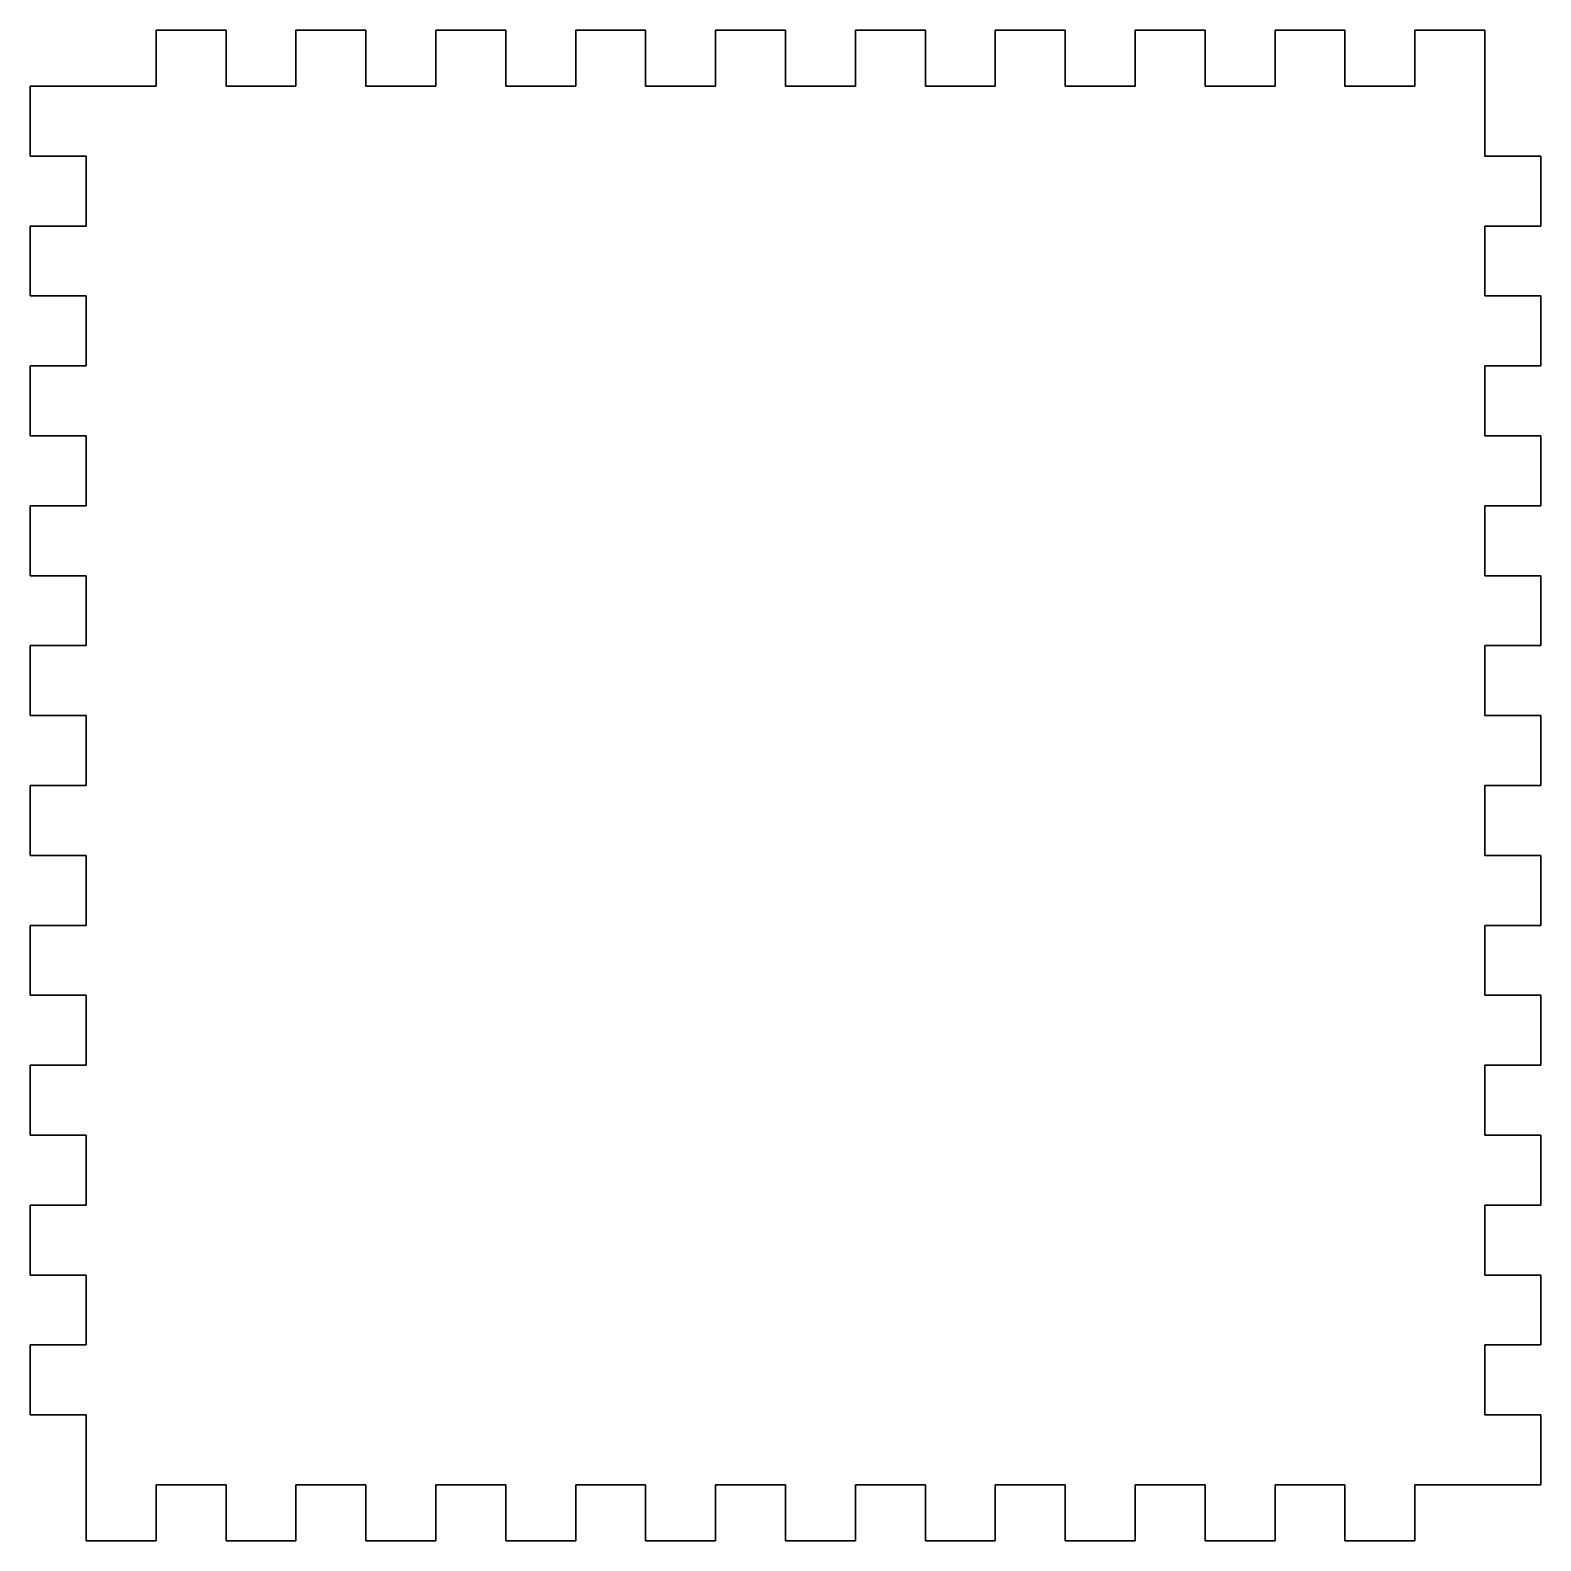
# Model space of a CAD drawing. Header units: millimetres. Extents: x 236 to 344, y -104 to 4.
import ezdxf

# ---------------------------------------------------------------- set-up
doc = ezdxf.new("R2010")
doc.units = ezdxf.units.MM
doc.layers.get('0').update_dxf_attribs({"linetype": 'CONTINUOUS'})

msp = doc.modelspace()

# ---------------------------------------------------------------- linework, layer by layer
for points in [[(236, -55), (240, -55), (240, -60), (236, -60), (236, -65), (240, -65), (240, -70), (236, -70), (236, -75), (240, -75), (240, -80), (236, -80), (236, -85), (240, -85), (240, -90), (236, -90), (236, -95), (240, -95), (240, -104), (245, -104), (245, -100), (250, -100), (250, -104), (255, -104), (255, -100), (260, -100), (260, -104), (265, -104), (265, -100), (270, -100), (270, -104), (275, -104), (275, -100), (280, -100), (280, -104), (285, -104), (285, -100), (290, -100), (290, -104), (295, -104), (295, -100), (300, -100), (300, -104), (305, -104), (305, -100), (310, -100), (310, -104), (315, -104), (315, -100), (320, -100), (320, -104), (325, -104), (325, -100), (330, -100), (330, -104), (335, -104), (335, -100), (344, -100), (344, -95), (340, -95), (340, -90), (344, -90), (344, -85), (340, -85), (340, -80), (344, -80), (344, -75), (340, -75), (340, -70), (344, -70), (344, -65), (340, -65), (340, -60), (344, -60), (344, -55), (340, -55), (340, -50), (344, -50), (344, -45), (340, -45), (340, -40), (344, -40), (344, -35), (340, -35), (340, -30), (344, -30), (344, -25), (340, -25), (340, -20), (344, -20), (344, -15), (340, -15), (340, -10), (344, -10), (344, -5), (340, -5), (340, 4), (335, 4), (335, 0), (330, 0), (330, 4), (325, 4), (325, 0), (320, 0), (320, 4), (315, 4), (315, 0), (310, 0), (310, 4), (305, 4), (305, 0), (300, 0), (300, 4), (295, 4), (295, 0), (290, 0), (290, 4), (285, 4), (285, 0), (280, 0), (280, 4), (275, 4), (275, 0), (270, 0), (270, 4), (265, 4), (265, 0), (260, 0), (260, 4), (255, 4), (255, 0), (250, 0), (250, 4), (245, 4), (245, 0), (236, 0), (236, -5), (240, -5), (240, -10), (236, -10), (236, -15), (240, -15), (240, -20), (236, -20), (236, -25), (240, -25), (240, -30), (236, -30), (236, -35), (240, -35), (240, -40), (236, -40), (236, -45), (240, -45), (240, -50), (236, -50)], [(240, -60), (240, -55), (236, -55), (236, -50), (240, -50), (240, -45), (236, -45), (236, -40), (240, -40), (240, -35), (236, -35), (236, -30), (240, -30), (240, -25), (236, -25), (236, -20), (240, -20), (240, -15), (236, -15), (236, -10), (240, -10), (240, -5), (236, -5), (236, 0), (245, 0), (245, 4), (250, 4), (250, 0), (255, 0), (255, 4), (260, 4), (260, 0), (265, 0), (265, 4), (270, 4), (270, 0), (275, 0), (275, 4), (280, 4), (280, 0), (285, 0), (285, 4), (290, 4), (290, 0), (295, 0), (295, 4), (300, 4), (300, 0), (305, 0), (305, 4), (310, 4), (310, 0), (315, 0), (315, 4), (320, 4), (320, 0), (325, 0), (325, 4), (330, 4), (330, 0), (335, 0), (335, 4), (340, 4), (340, -5), (344, -5), (344, -10), (340, -10), (340, -15), (344, -15), (344, -20), (340, -20), (340, -25), (344, -25), (344, -30), (340, -30), (340, -35), (344, -35), (344, -40), (340, -40), (340, -45), (344, -45), (344, -50), (340, -50), (340, -55), (344, -55), (344, -60), (340, -60), (340, -65), (344, -65), (344, -70), (340, -70), (340, -75), (344, -75), (344, -80), (340, -80), (340, -85), (344, -85), (344, -90), (340, -90), (340, -95), (344, -95), (344, -100), (335, -100), (335, -104), (330, -104), (330, -100), (325, -100), (325, -104), (320, -104), (320, -100), (315, -100), (315, -104), (310, -104), (310, -100), (305, -100), (305, -104), (300, -104), (300, -100), (295, -100), (295, -104), (290, -104), (290, -100), (285, -100), (285, -104), (280, -104), (280, -100), (275, -100), (275, -104), (270, -104), (270, -100), (265, -100), (265, -104), (260, -104), (260, -100), (255, -100), (255, -104), (250, -104), (250, -100), (245, -100), (245, -104), (240, -104), (240, -95), (236, -95), (236, -90), (240, -90), (240, -85), (236, -85), (236, -80), (240, -80), (240, -75), (236, -75), (236, -70), (240, -70), (240, -65), (236, -65), (236, -60)]]:
    msp.add_lwpolyline(points, close=True)

doc.saveas('drawing.dxf')
